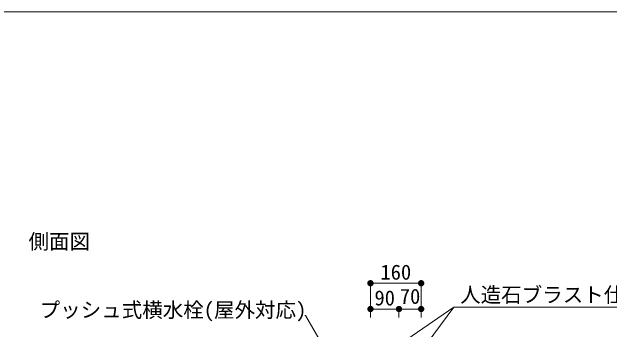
# Model space of a CAD drawing. Units: millimetres at full size, sheet at 1:30. Extents: x 19346 to 27561, y 3588 to 9188.
# Drawn here: x 21814 to 23699, y 8024 to 9024 of the extents above; entities that cross this region are included whole.
import ezdxf
from ezdxf.enums import TextEntityAlignment as Align

# ---------------------------------------------------------------- set-up
doc = ezdxf.new("R2010")
doc.units = ezdxf.units.MM
doc.header["$LTSCALE"] = 30.0003
for name, color, linetype, lineweight in [('_0-0_', 7, 'Continuous', 13), ('寸法', 1, 'Continuous', 13), ('本体', 7, 'Continuous', 13)]:
    doc.layers.add(name, color=color, linetype=linetype, lineweight=lineweight)
doc.styles.add('ＭＳ ゴシック', font='')
doc.styles.get('ＭＳ ゴシック').set_extended_font_data('MS Gothic')

# ---------------------------------------------------------------- blocks, each defined once
blk = doc.blocks.new('filled_dot')
at = {"color": 0, "linetype": 'Continuous', "lineweight": -2, "const_width": 1.25}
blk.add_lwpolyline([(-0.625, 0, 1), (0.625, 0, 1)], format="xyb", close=True, dxfattribs=at)

msp = doc.modelspace()

# ---------------------------------------------------------------- linework, layer by layer
at = {"layer": '_0-0_', "color": 6}
msp.add_lwpolyline([(27560.78, 9023.78), (19346.4, 9023.78), (19346.4, 3588.33), (27560.78, 3588.33)], close=True, dxfattribs=at)
at = {"layer": '寸法'}
for p, q in [((22945.61, 8168.36), (23105.61, 8168.36)), ((22945.61, 8059.9), (22945.61, 8168.36)), ((23105.61, 8059.9), (23105.61, 8168.36)), ((22945.61, 8087.05), (23035.61, 8087.05)), ((22945.61, 8059.9), (22945.61, 8087.05)), ((23035.61, 8059.9), (23035.61, 8087.05)), ((23035.61, 8087.05), (23105.61, 8087.05)), ((23035.61, 8059.9), (23035.61, 8087.05)), ((23060.01, 7990.88), (23208.64, 8092.91)), ((23066.83, 7903.39), (23208.64, 8092.91)), ((23105.61, 8059.9), (23105.61, 8087.05)), ((23208.64, 8092.91), (23849.65, 8092.91))]:
    msp.add_line(p, q, dxfattribs=at)
at = {"layer": '本体', "color": 1}
msp.add_lwpolyline([(22809.92, 7946.43), (22740.35, 8066.73), (22738.35, 8066.73)], dxfattribs=at)

# ---------------------------------------------------------------- block references
at = {"layer": '寸法', "xscale": 8, "yscale": 8}
for p in [(22945.61, 8168.36), (22945.61, 8087.05), (23035.61, 8087.05)]:
    msp.add_blockref('filled_dot', p, dxfattribs=at)
at = {"layer": '寸法', "xscale": 8, "yscale": 8, "rotation": 180}
for p in [(23105.61, 8168.36), (23035.61, 8087.05), (23105.61, 8087.05)]:
    msp.add_blockref('filled_dot', p, dxfattribs=at)

# ---------------------------------------------------------------- texts
at = {"layer": '寸法', "color": 3, "style": 'ＭＳ ゴシック'}
msp.add_text('側面図', height=47.47, dxfattribs=at).set_placement((21963.23, 8299.98), align=Align.MIDDLE_CENTER)
at = {"layer": '寸法', "style": 'ＭＳ ゴシック'}
for s, p in [('160', (23025.61, 8203.36)), ('90', (22990.61, 8122.05)), ('70', (23070.61, 8127.05))]:
    msp.add_text(s, height=47.47, dxfattribs=at).set_placement(p, align=Align.MIDDLE_CENTER)
at = {"layer": '寸法', "color": 3, "style": 'ＭＳ ゴシック'}
for s, p in [('人造石ブラスト仕上げ', (23228.74, 8093.98)), ('プッシュ式横水栓(屋外対応)', (21901.41, 8046.34))]:
    msp.add_text(s, height=47.47, dxfattribs=at).set_placement(p, align=Align.BOTTOM_LEFT)

doc.saveas('drawing.dxf')
